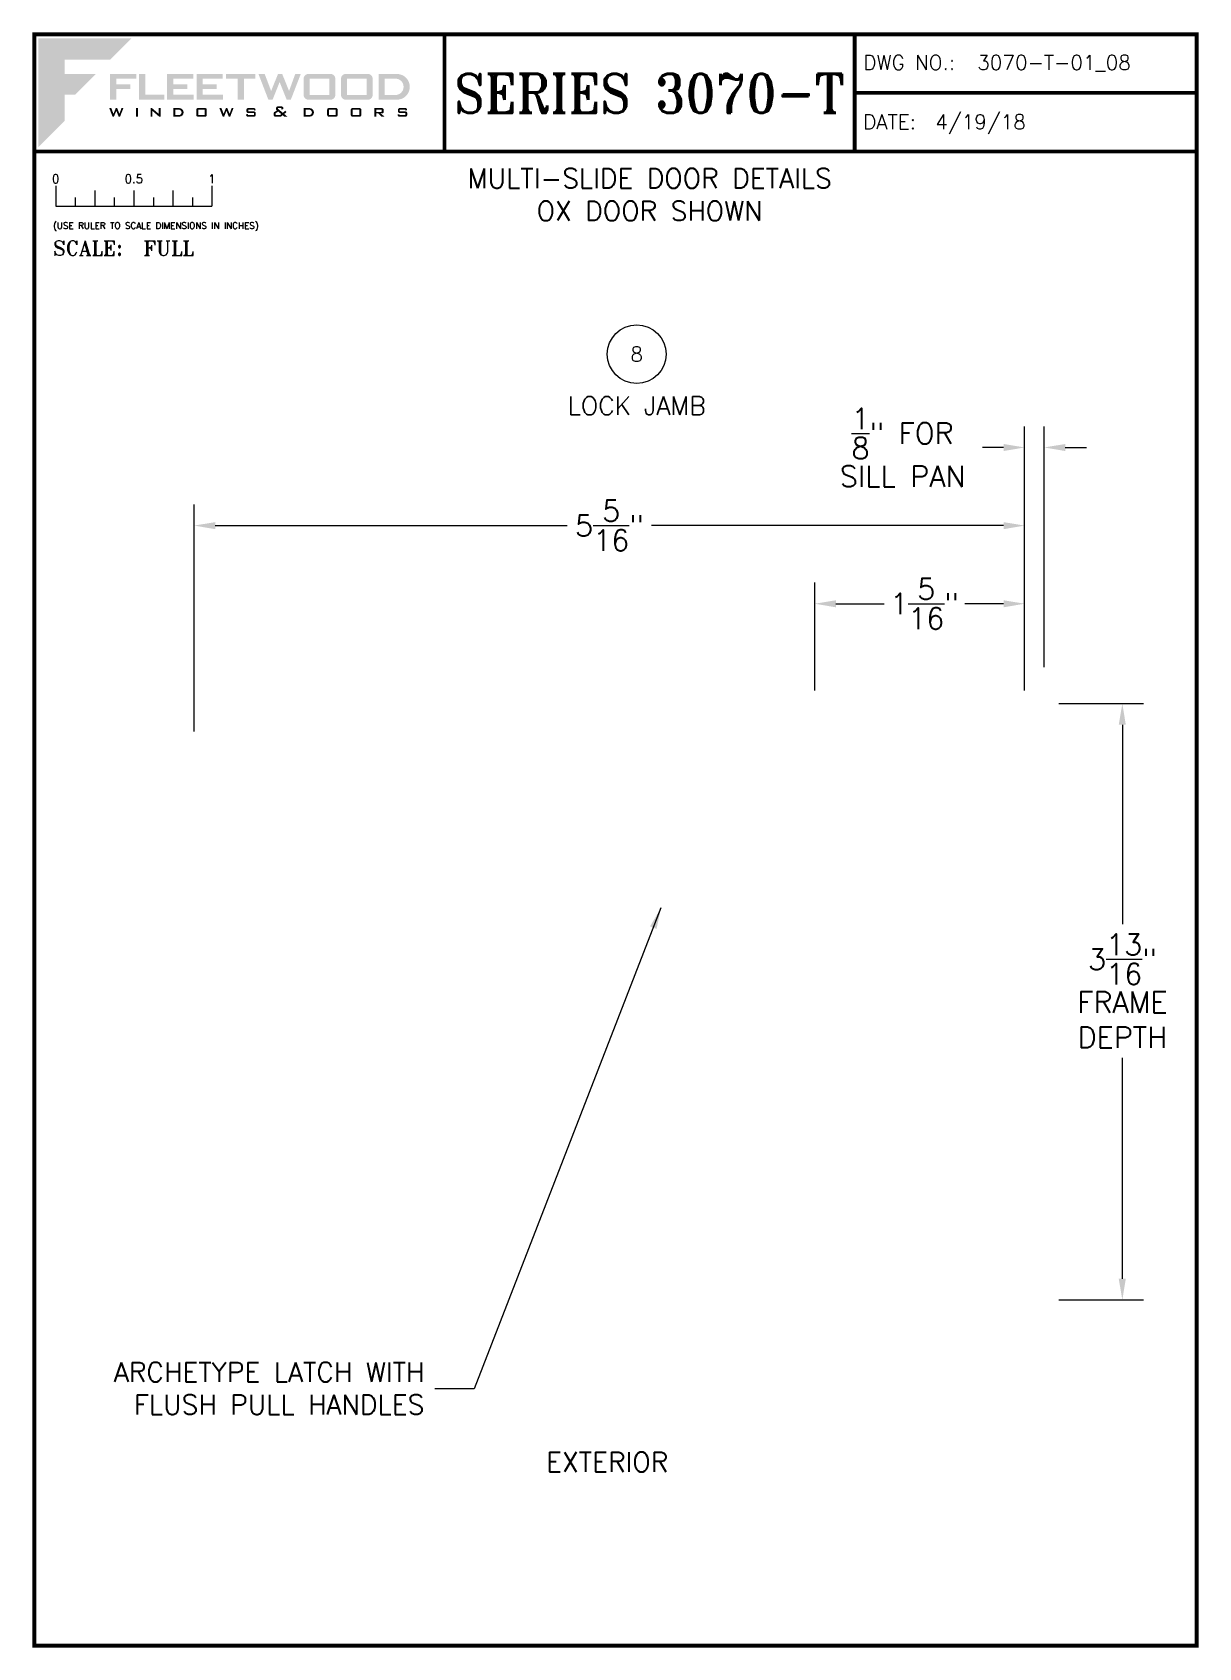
# Paper-space layout 'DETAIL 8' of a CAD drawing. Extents: x 0.3 to 7.8, y 0.1 to 10.4.
import ezdxf
from ezdxf.enums import TextEntityAlignment as Align

# ---------------------------------------------------------------- set-up
doc = ezdxf.new("R2010")
doc.units = 0
doc.header["$LTSCALE"] = 0.25
doc.header["$MEASUREMENT"] = 0
doc.layers.get('0').update_dxf_attribs({"linetype": 'CONTINUOUS'})
doc.layers.get('DEFPOINTS').update_dxf_attribs({"color": 1, "linetype": 'CONTINUOUS'})
for name, color, linetype in [('DIM', 7, 'CONTINUOUS'), ('I-STRUT', 7, 'CONTINUOUS'), ('TEXT', 7, 'CONTINUOUS'), ('TITLE-BLOCK', 7, 'CONTINUOUS')]:
    doc.layers.add(name, color=color, linetype=linetype)
doc.layers.add('VP', color=40, linetype='CONTINUOUS', plot=False)
doc.layers.get('VP').off()
doc.styles.add('ROMANS', font='romans')
doc.styles.add('ROMANT', font='romant')
doc.styles.add('SIMPLEX-094', font='simplex.shx', dxfattribs={"height": 0.094})
doc.styles.get("Standard").update_dxf_attribs({"font": 'simplex.shx'})
doc.dimstyles.new('FULL SCALE', dxfattribs={"dimscale": 0.75, "dimtxt": 0.18, "dimasz": 0.18, "dimexe": 0.18, "dimexo": 0.125, "dimgap": 0.09, "dimtad": 0, "dimtih": 1, "dimtoh": 1, "dimdec": 4, "dimzin": 0, "dimdsep": 46, "dimlunit": 4, "dimtxsty": 'Standard', "dimcen": 0.09, "dimadec": 0, "dimazin": 0, "dimtfac": 1, "dimtdec": 4, "dimtofl": 0, "dimtmove": 0, "dimatfit": 3, "dimfxl": 1, "dimtolj": 1, "dimtzin": 0, "dimarcsym": 0})

# ---------------------------------------------------------------- blocks, each defined once
blk = doc.blocks.new('Fleetwood_Logo_6-10-15')
at = {"true_color": 0x144494}
h = blk.add_hatch(color=154, dxfattribs=at)
h.dxf.hatch_style = 1
h.paths.add_polyline_path([(0.2526, -0.0017), (0.0019, -0.0017), (0.0019, -0.2942), (0.0725, -0.2236), (0.0725, -0.1535), (0.1007, -0.1535), (0.1567, -0.0976), (0.0725, -0.0976), (0.0725, -0.0596), (0.1946, -0.0596)])
at = {"true_color": 0x656b6f}
h = blk.add_hatch(color=251, dxfattribs=at)
h.dxf.hatch_style = 1
h.paths.add_polyline_path([(0.2487, -0.1256), (0.2112, -0.1256), (0.2112, -0.1102), (0.2647, -0.1102), (0.2647, -0.0976), (0.1946, -0.0976), (0.1946, -0.1667), (0.2112, -0.1667), (0.2112, -0.1377), (0.2487, -0.1377)])
h = blk.add_hatch(color=251, dxfattribs=at)
h.dxf.hatch_style = 1
h.paths.add_polyline_path([(0.2886, -0.0976), (0.272, -0.0976), (0.272, -0.1667), (0.3401, -0.1667), (0.3401, -0.1535), (0.2886, -0.1535)])
h = blk.add_hatch(color=251, dxfattribs=at)
h.dxf.hatch_style = 1
h.paths.add_polyline_path([(0.4175, -0.0976), (0.3474, -0.0976), (0.3474, -0.1667), (0.4185, -0.1667), (0.4185, -0.1534), (0.364, -0.1534), (0.364, -0.1377), (0.4015, -0.1377), (0.4015, -0.1256), (0.364, -0.1256), (0.364, -0.1102), (0.4175, -0.1102)])
h = blk.add_hatch(color=251, dxfattribs=at)
h.dxf.hatch_style = 1
h.paths.add_polyline_path([(0.4965, -0.0976), (0.4264, -0.0976), (0.4264, -0.1667), (0.4975, -0.1667), (0.4975, -0.1534), (0.443, -0.1534), (0.443, -0.1377), (0.4804, -0.1377), (0.4804, -0.1256), (0.443, -0.1256), (0.443, -0.1102), (0.4965, -0.1102)])
h = blk.add_hatch(color=251, dxfattribs=at)
h.dxf.hatch_style = 1
h.paths.add_polyline_path([(0.5842, -0.0976), (0.5054, -0.0976), (0.5054, -0.1102), (0.5365, -0.1102), (0.5365, -0.1667), (0.5531, -0.1667), (0.5531, -0.1102), (0.5842, -0.1102)])
h = blk.add_hatch(color=251, dxfattribs=at)
h.dxf.hatch_style = 1
h.paths.add_polyline_path([(0.6089, -0.0976), (0.5921, -0.0976), (0.6188, -0.1667), (0.63, -0.1667), (0.6489, -0.1192), (0.6679, -0.1667), (0.6789, -0.1667), (0.7056, -0.0976), (0.6908, -0.0976), (0.6742, -0.1433), (0.6558, -0.0976), (0.6446, -0.0976), (0.6261, -0.1433)])
h = blk.add_hatch(color=251, dxfattribs=at)
h.dxf.hatch_style = 1
h.paths.add_polyline_path([(0.7853, -0.0976), (0.726, -0.0976, 0.414214), (0.7133, -0.1102), (0.7133, -0.154, 0.414214), (0.726, -0.1667), (0.7853, -0.1667, 0.414214), (0.798, -0.154), (0.798, -0.1102, 0.414214)])
h.paths.add_polyline_path([(0.7819, -0.1102), (0.7819, -0.154), (0.7294, -0.154), (0.7294, -0.1102)], flags=16)
h = blk.add_hatch(color=251, dxfattribs=at)
h.dxf.hatch_style = 1
h.paths.add_polyline_path([(0.8856, -0.0976), (0.8262, -0.0976, 0.414214), (0.8136, -0.1102), (0.8136, -0.154, 0.414214), (0.8262, -0.1667), (0.8856, -0.1667, 0.414214), (0.8982, -0.154), (0.8982, -0.1102, 0.414214)])
h.paths.add_polyline_path([(0.8822, -0.1102), (0.8822, -0.154), (0.8296, -0.154), (0.8296, -0.1102)], flags=16)
h = blk.add_hatch(color=251, dxfattribs=at)
h.dxf.hatch_style = 1
h.paths.add_polyline_path([(0.9632, -0.0976), (0.914, -0.0976), (0.914, -0.1667), (0.9632, -0.1667, 1)])
h.paths.add_polyline_path([(0.9301, -0.1102), (0.9593, -0.1102, -1), (0.9593, -0.154), (0.9301, -0.154)], flags=16)
h = blk.add_hatch(color=7)
h.dxf.hatch_style = 1
h.paths.add_polyline_path([(0.2301, -0.1891), (0.2251, -0.1891), (0.2196, -0.2043), (0.2134, -0.1891), (0.2097, -0.1891), (0.2035, -0.2043), (0.1978, -0.1891), (0.1922, -0.1891), (0.2011, -0.2121), (0.2048, -0.2121), (0.2112, -0.1963), (0.2175, -0.2121), (0.2212, -0.2121)])
h = blk.add_hatch(color=7)
h.dxf.hatch_style = 1
h.paths.add_polyline_path([(0.2691, -0.1891), (0.2637, -0.1891), (0.2637, -0.2118), (0.2637, -0.2121), (0.2691, -0.2121)])
h = blk.add_hatch(color=7)
h.dxf.hatch_style = 1
h.paths.add_polyline_path([(0.3077, -0.1964), (0.3259, -0.2121), (0.3298, -0.2121), (0.3298, -0.1891), (0.325, -0.1891), (0.325, -0.2047), (0.3067, -0.1891), (0.3029, -0.1891), (0.3029, -0.2121), (0.3077, -0.2121)])
h = blk.add_hatch(color=7)
h.dxf.hatch_style = 1
h.paths.add_polyline_path([(0.3801, -0.1891), (0.3637, -0.1891), (0.3637, -0.2121), (0.3801, -0.2121, 1)])
h.paths.add_polyline_path([(0.3691, -0.2079), (0.3691, -0.1933), (0.3788, -0.1933, -1), (0.3788, -0.2079)], flags=16)
h = blk.add_hatch(color=7)
h.dxf.hatch_style = 1
h.paths.add_polyline_path([(0.4537, -0.2079), (0.4537, -0.1933, 0.414214), (0.4495, -0.1891), (0.4297, -0.1891, 0.414214), (0.4255, -0.1933), (0.4255, -0.2079, 0.414214), (0.4297, -0.2121), (0.4495, -0.2121, 0.414214)])
h.paths.add_polyline_path([(0.4308, -0.2079), (0.4308, -0.1933), (0.4484, -0.1933), (0.4484, -0.2079)], flags=16)
h = blk.add_hatch(color=7)
h.dxf.hatch_style = 1
h.paths.add_polyline_path([(0.5253, -0.1891), (0.5203, -0.1891), (0.5148, -0.2043), (0.5087, -0.1891), (0.5049, -0.1891), (0.4988, -0.2043), (0.493, -0.1891), (0.4874, -0.1891), (0.4963, -0.2121), (0.5001, -0.2121), (0.5064, -0.1963), (0.5127, -0.2121), (0.5164, -0.2121)])
h = blk.add_hatch(color=7)
h.dxf.hatch_style = 1
h.paths.add_polyline_path([(0.5801, -0.1891), (0.5643, -0.1891, 0.414214), (0.56, -0.1933), (0.56, -0.1981, 0.414214), (0.5643, -0.2024), (0.58, -0.2024), (0.58, -0.2078), (0.5637, -0.2078), (0.5637, -0.2052), (0.5591, -0.2062), (0.5591, -0.2078, 0.414214), (0.5634, -0.2121), (0.5805, -0.2121, 0.414214), (0.5848, -0.2078), (0.5848, -0.2024, 0.414214), (0.5805, -0.1982), (0.5648, -0.1982), (0.5648, -0.193), (0.5798, -0.193), (0.5798, -0.1958), (0.5843, -0.1948), (0.5843, -0.1933, 0.414214)])
h = blk.add_hatch(color=7)
h.dxf.hatch_style = 1
h.paths.add_polyline_path([(0.645, -0.1913, -0.222262), (0.6447, -0.1906), (0.6447, -0.1892), (0.6535, -0.1892), (0.6535, -0.193), (0.6587, -0.1918), (0.6587, -0.189, 0.414214), (0.6544, -0.1847), (0.6437, -0.1847, 0.414214), (0.6394, -0.189), (0.6394, -0.1922, 0.222262), (0.6407, -0.1948), (0.6415, -0.1955), (0.6345, -0.1998, 0.260684), (0.6329, -0.2027), (0.6329, -0.2078, 0.414214), (0.6372, -0.2121), (0.6514, -0.2121, 0.17577), (0.6536, -0.2113), (0.657, -0.2085), (0.6614, -0.2121), (0.6699, -0.2121), (0.6613, -0.2049), (0.6676, -0.1997), (0.6637, -0.1964), (0.6574, -0.2017)])
h.paths.add_polyline_path([(0.6532, -0.2052), (0.6509, -0.2072, -0.17577), (0.6502, -0.2074), (0.6382, -0.2074), (0.6382, -0.2033, -0.260684), (0.6387, -0.2025), (0.6451, -0.1985)], flags=16)
h = blk.add_hatch(color=7)
h.dxf.hatch_style = 1
h.paths.add_polyline_path([(0.7294, -0.1891), (0.713, -0.1891), (0.713, -0.2121), (0.7294, -0.2121, 1)])
h.paths.add_polyline_path([(0.7184, -0.2079), (0.7184, -0.1933), (0.7281, -0.1933, -1), (0.7281, -0.2079)], flags=16)
h = blk.add_hatch(color=7)
h.dxf.hatch_style = 1
h.paths.add_polyline_path([(0.8045, -0.2079), (0.8045, -0.1933, 0.414214), (0.8003, -0.1891), (0.7805, -0.1891, 0.414214), (0.7763, -0.1933), (0.7763, -0.2079, 0.414214), (0.7805, -0.2121), (0.8003, -0.2121, 0.414214)])
h.paths.add_polyline_path([(0.7816, -0.2079), (0.7816, -0.1933), (0.7992, -0.1933), (0.7992, -0.2079)], flags=16)
h = blk.add_hatch(color=7)
h.dxf.hatch_style = 1
h.paths.add_polyline_path([(0.8678, -0.2079), (0.8678, -0.1933, 0.414214), (0.8636, -0.1891), (0.8438, -0.1891, 0.414214), (0.8396, -0.1933), (0.8396, -0.2079, 0.414214), (0.8438, -0.2121), (0.8636, -0.2121, 0.414214)])
h.paths.add_polyline_path([(0.8449, -0.2079), (0.8449, -0.1933), (0.8624, -0.1933), (0.8624, -0.2079)], flags=16)
h = blk.add_hatch(color=7)
h.dxf.hatch_style = 1
h.paths.add_polyline_path([(0.9277, -0.1993), (0.9277, -0.1933, 0.414214), (0.9235, -0.1891), (0.9028, -0.1891), (0.9028, -0.2121), (0.9082, -0.2121), (0.9082, -0.2035), (0.9131, -0.2035), (0.9224, -0.2121), (0.9303, -0.2121), (0.9197, -0.2035), (0.9235, -0.2035, 0.414214)])
h.paths.add_polyline_path([(0.9082, -0.1993), (0.9082, -0.1933), (0.9214, -0.1933, -0.414214), (0.9224, -0.1943), (0.9224, -0.1983, -0.414214), (0.9214, -0.1993)], flags=16)
h = blk.add_hatch(color=7)
h.dxf.hatch_style = 1
h.paths.add_polyline_path([(0.9867, -0.1982), (0.971, -0.1982), (0.971, -0.193), (0.9859, -0.193), (0.9859, -0.1958), (0.9905, -0.1948), (0.9905, -0.1933, 0.414214), (0.9863, -0.1891), (0.9705, -0.1891, 0.414214), (0.9662, -0.1933), (0.9662, -0.1981, 0.414214), (0.9705, -0.2024), (0.9862, -0.2024), (0.9862, -0.2078), (0.9699, -0.2078), (0.9699, -0.2052), (0.9653, -0.2062), (0.9653, -0.2078, 0.414214), (0.9696, -0.2121), (0.9867, -0.2121, 0.414214), (0.991, -0.2078), (0.991, -0.2024, 0.414214)])
blk = doc.blocks.new('A-SIZE_P')
at = {"const_width": 0.025}
blk.add_lwpolyline([(0.313, 0.125), (7.751, 0.125), (7.751, 10.437), (0.313, 10.437)], close=True, dxfattribs=at)
for points in [[(2.938, 10.437), (2.938, 9.687)], [(5.563, 10.437), (5.563, 9.687)], [(5.563, 10.062), (7.751, 10.062)], [(0.313, 9.687), (7.751, 9.687)]]:
    blk.add_lwpolyline(points, dxfattribs=at)
at = {"xscale": 2.387023416083395, "yscale": 2.387023416083395, "zscale": 2.387023416083395}
blk.add_blockref('Fleetwood_Logo_6-10-15', (0.334, 10.416), dxfattribs=at)
for s, style, p in [('DWG NO.:', 'SIMPLEX-094', (5.617, 10.209)), ('DATE:', 'SIMPLEX-094', (5.616, 9.829)), ('SCALE:', 'ROMANT', (0.433, 9.022))]:
    blk.add_text(s, height=0.094, dxfattribs=dict(style=style)).set_placement(p)
for tag, p, style in [('DWG_NO', (6.346, 10.209), 'SIMPLEX-094'), ('DATE', (6.077, 9.829), 'SIMPLEX-094'), ('SCALE', (1.011, 9.02), 'ROMANT')]:
    blk.add_attdef(tag, p, '', height=0.094, dxfattribs=dict(style=style))
for tag, height, style, width, p, p2 in [('DWG_NO_F', 0.094, 'SIMPLEX-094', 1.745692, (6.347, 10.209), (7.683, 10.209)), ('PRODUCT', 0.25, 'ROMANT', 1.390728, (3.001, 9.934), (5.5, 9.934))]:
    blk.add_attdef(tag, text='', height=height, dxfattribs=dict(style=style, width=width)).set_placement(p, p2, align=Align.FIT)
blk = doc.blocks.new('sectball')
blk.add_circle((0, 0), 0.125)
blk.add_attdef('NO', text='', height=0.062).set_placement((0, 0), align=Align.MIDDLE_CENTER)
for tag, p in [('LINE1', (0, -0.2588)), ('LINE2', (0, -0.3864)), ('LINE3', (0, -0.5214))]:
    blk.add_attdef(tag, text='', height=0.078).set_placement(p, align=Align.CENTER)
blk = doc.blocks.new('Full')
for p, q in [((0.137, -0.219), (0.137, -0.35)), ((0.262, -0.294), (0.262, -0.35)), ((0.387, -0.249), (0.387, -0.35)), ((0.512, -0.294), (0.512, -0.35)), ((0.637, -0.249), (0.637, -0.35)), ((0.762, -0.294), (0.762, -0.35)), ((0.887, -0.249), (0.887, -0.35)), ((1.012, -0.294), (1.012, -0.35)), ((1.137, -0.219), (1.137, -0.35)), ((0.137, -0.35), (1.137, -0.35))]:
    blk.add_line(p, q)
for s, p in [('0', (0.137, -0.219)), ('0.5', (0.637, -0.219)), ('1', (1.137, -0.219))]:
    blk.add_text(s, height=0.055).set_placement(p, align=Align.BOTTOM_CENTER)
at = {"style": 'ROMANS'}
blk.add_text('(USE RULER TO SCALE DIMENSIONS IN INCHES)', height=0.04115, dxfattribs=at).set_placement((0.12, -0.495))
blk = doc.blocks.new('*D81')
at = {"layer": 'DEFPOINTS', "color": 0}
for p in [(6.65, 7.293), (6.65, 6.144), (1.336, 5.881)]:
    blk.add_point(p, dxfattribs=at)
at = {"layer": 'DIM', "color": 0, "lineweight": -2}
for p, q in [((1.336, 5.975), (1.336, 7.428)), ((6.65, 6.238), (6.65, 7.428)), ((1.471, 7.293), (3.723, 7.293)), ((6.515, 7.293), (4.263, 7.293))]:
    blk.add_line(p, q, dxfattribs=at)
at = {"layer": 'DIM', "color": 0}
for points in [[(1.471, 7.315), (1.471, 7.27), (1.336, 7.293)], [(6.515, 7.315), (6.515, 7.27), (6.65, 7.293)]]:
    blk.add_solid(points, dxfattribs=at)
at = {"layer": 'DIM', "color": 0, "insert": (3.993, 7.293), "char_height": 0.135, "attachment_point": 5}
blk.add_mtext('\\A1;5{\\H1.000000x;\\S5/16;}"', dxfattribs=at)
blk = doc.blocks.new('*D82')
at = {"layer": 'DEFPOINTS', "color": 0}
for p in [(6.65, 6.793), (5.307, 6.144), (6.65, 6.144)]:
    blk.add_point(p, dxfattribs=at)
at = {"layer": 'DIM', "color": 0, "lineweight": -2}
for p, q in [((5.307, 6.238), (5.307, 6.928)), ((6.65, 6.238), (6.65, 6.928)), ((5.442, 6.793), (5.752, 6.793)), ((6.515, 6.793), (6.267, 6.793))]:
    blk.add_line(p, q, dxfattribs=at)
at = {"layer": 'DIM', "color": 0}
for points in [[(5.442, 6.815), (5.442, 6.77), (5.307, 6.793)], [(6.515, 6.815), (6.515, 6.77), (6.65, 6.793)]]:
    blk.add_solid(points, dxfattribs=at)
at = {"layer": 'DIM', "color": 0, "insert": (6.009, 6.793), "char_height": 0.135, "attachment_point": 5}
blk.add_mtext('\\A1;1{\\H1.000000x;\\S5/16;}"', dxfattribs=at)
blk = doc.blocks.new('*D88')
at = {"layer": 'DEFPOINTS', "color": 0}
for p in [(6.775, 6.154), (6.775, 2.338), (7.275, 2.338)]:
    blk.add_point(p, dxfattribs=at)
at = {"layer": 'DIM', "color": 0, "lineweight": -2}
for p, q in [((6.869, 6.154), (7.41, 6.154)), ((7.275, 6.019), (7.275, 4.743)), ((7.275, 2.473), (7.275, 3.888)), ((6.869, 2.338), (7.41, 2.338))]:
    blk.add_line(p, q, dxfattribs=at)
at = {"layer": 'DIM', "color": 0}
for points in [[(7.252, 6.019), (7.297, 6.019), (7.275, 6.154)], [(7.252, 2.473), (7.297, 2.473), (7.275, 2.338)]]:
    blk.add_solid(points, dxfattribs=at)
at = {"layer": 'DIM', "color": 0, "insert": (7.275, 4.315), "char_height": 0.135, "attachment_point": 5}
blk.add_mtext('\\A1;3{\\H1.000000x;\\S13/16;}"\\PFRAME\\PDEPTH', dxfattribs=at)
blk = doc.blocks.new('*D118')
at = {"layer": 'DEFPOINTS', "color": 0}
for p in [(6.775, 7.793), (6.775, 6.293), (6.65, 6.144)]:
    blk.add_point(p, dxfattribs=at)
at = {"layer": 'I-STRUT', "color": 0, "lineweight": -2}
for p, q in [((6.65, 6.238), (6.65, 7.928)), ((6.775, 6.387), (6.775, 7.928)), ((6.515, 7.793), (6.38, 7.793)), ((6.91, 7.793), (7.045, 7.793))]:
    blk.add_line(p, q, dxfattribs=at)
at = {"layer": 'I-STRUT', "color": 0}
for points in [[(6.515, 7.815), (6.515, 7.77), (6.65, 7.793)], [(6.91, 7.815), (6.91, 7.77), (6.775, 7.793)]]:
    blk.add_solid(points, dxfattribs=at)
at = {"layer": 'I-STRUT', "color": 0, "insert": (5.869, 7.793), "char_height": 0.135, "attachment_point": 5}
blk.add_mtext('\\A1;{\\H1.000000x;\\S1/8;}" FOR\\PSILL PAN', dxfattribs=at)

psp = doc.layouts.new('DETAIL 8')

# ---------------------------------------------------------------- block references
at = {"layer": 'TEXT', "xscale": 1.504, "yscale": 1.504, "zscale": 1.504}
psp.add_blockref('sectball', (4.1677, 8.39008), dxfattribs=at).add_auto_attribs({'NO': '8', 'LINE1': 'LOCK JAMB'})
at = {"layer": 'TITLE-BLOCK'}
ref = psp.add_blockref('A-SIZE_P', (0, 0), dxfattribs=at)
ref.add_attrib('DATE', '4/19/18', (6.07741, 9.82884), dxfattribs={"layer": '0', "height": 0.094, "style": 'SIMPLEX-094'})
ref.add_attrib('SCALE', 'FULL', (1.01101, 9.02035), dxfattribs={"layer": '0', "height": 0.094, "style": 'ROMANT'})
ref.add_attrib('PRODUCT', 'SERIES 3070-T', dxfattribs={"layer": '0', "height": 0.25, "style": 'ROMANT', "width": 0.807692}).set_placement((3.0005, 9.93352), (5.5005, 9.93352), align=Align.FIT)
ref.add_attrib('DWG_NO', '3070-T-01_08', (6.34634, 10.20879), dxfattribs={"layer": '0', "height": 0.094, "style": 'SIMPLEX-094'})
psp.add_blockref('Full', (0.313, 9.687), dxfattribs=at)

# ---------------------------------------------------------------- texts
at = {"layer": 'TEXT'}
psp.add_text('EXTERIOR', height=0.125, dxfattribs=at).set_placement((3.97862, 1.23783), align=Align.CENTER)
at = {"layer": 'TEXT', "insert": (4.2505, 9.41101), "char_height": 0.125, "width": 2.875, "attachment_point": 5}
psp.add_mtext('MULTI-SLIDE DOOR DETAILS\\POX DOOR SHOWN', dxfattribs=at)
at = {"layer": 'TEXT', "insert": (2.8092, 1.60505), "char_height": 0.125, "attachment_point": 9}
psp.add_mtext('\\A1;ARCHETYPE LATCH WITH\\PFLUSH PULL HANDLES', dxfattribs=at)

# ---------------------------------------------------------------- dimensions: what is measured, and where the dimension line sits
at = {"layer": 'DIM'}
dim = psp.add_linear_dim(base=(6.64989, 7.29281), p1=(1.33589, 5.88082), p2=(6.64989, 6.14381), dimstyle='FULL SCALE', dxfattribs=at)
dim.commit()
dim.dimension.update_dxf_attribs({"geometry": '*D81', "text_midpoint": (3.99289, 7.29281)})
dim = psp.add_linear_dim(base=(6.64989, 6.79281), p1=(5.30689, 6.14381), p2=(6.64989, 6.14381), dimstyle='FULL SCALE', dxfattribs=at)
dim.commit()
dim.dimension.update_dxf_attribs({"geometry": '*D82', "text_midpoint": (6.00939, 6.79281), "dimtype": 160})
dim = psp.add_linear_dim(base=(7.27489, 2.33781), p1=(6.77489, 6.15381), p2=(6.77489, 2.33781), angle=90, text='<>\\PFRAME\\PDEPTH', dimstyle='FULL SCALE', dxfattribs=at)
dim.commit()
dim.dimension.update_dxf_attribs({"geometry": '*D88', "text_midpoint": (7.27489, 4.31531), "dimtype": 160})
at = {"layer": 'I-STRUT'}
dim = psp.add_linear_dim(base=(6.77489, 7.79281), p1=(6.64989, 6.14381), p2=(6.77489, 6.29281), text='<> FOR\\PSILL PAN', dimstyle='FULL SCALE', dxfattribs=at)
dim.commit()
dim.dimension.update_dxf_attribs({"geometry": '*D118', "text_midpoint": (5.86882, 7.79281), "dimtype": 160})

# ---------------------------------------------------------------- leaders
at = {"layer": 'TEXT', "annotation_type": 0, "has_hookline": 1, "hookline_direction": 1, "text_width": 2.29167}
psp.add_leader([(4.32286, 4.84626), (3.1267, 1.77001), (2.8767, 1.77001)], dimstyle='FULL SCALE', override={"dimgap": 0.09, "dimtad": 0}, dxfattribs=at)

# ---------------------------------------------------------------- viewports
at = {"layer": 'VP'}
psp.add_viewport(center=(3.72885, 4.30254), size=(6.25349, 4.5654546), view_center_point=(16.626, 5.69131), view_height=4.5654546, dxfattribs=at)

doc.saveas('drawing.dxf')
